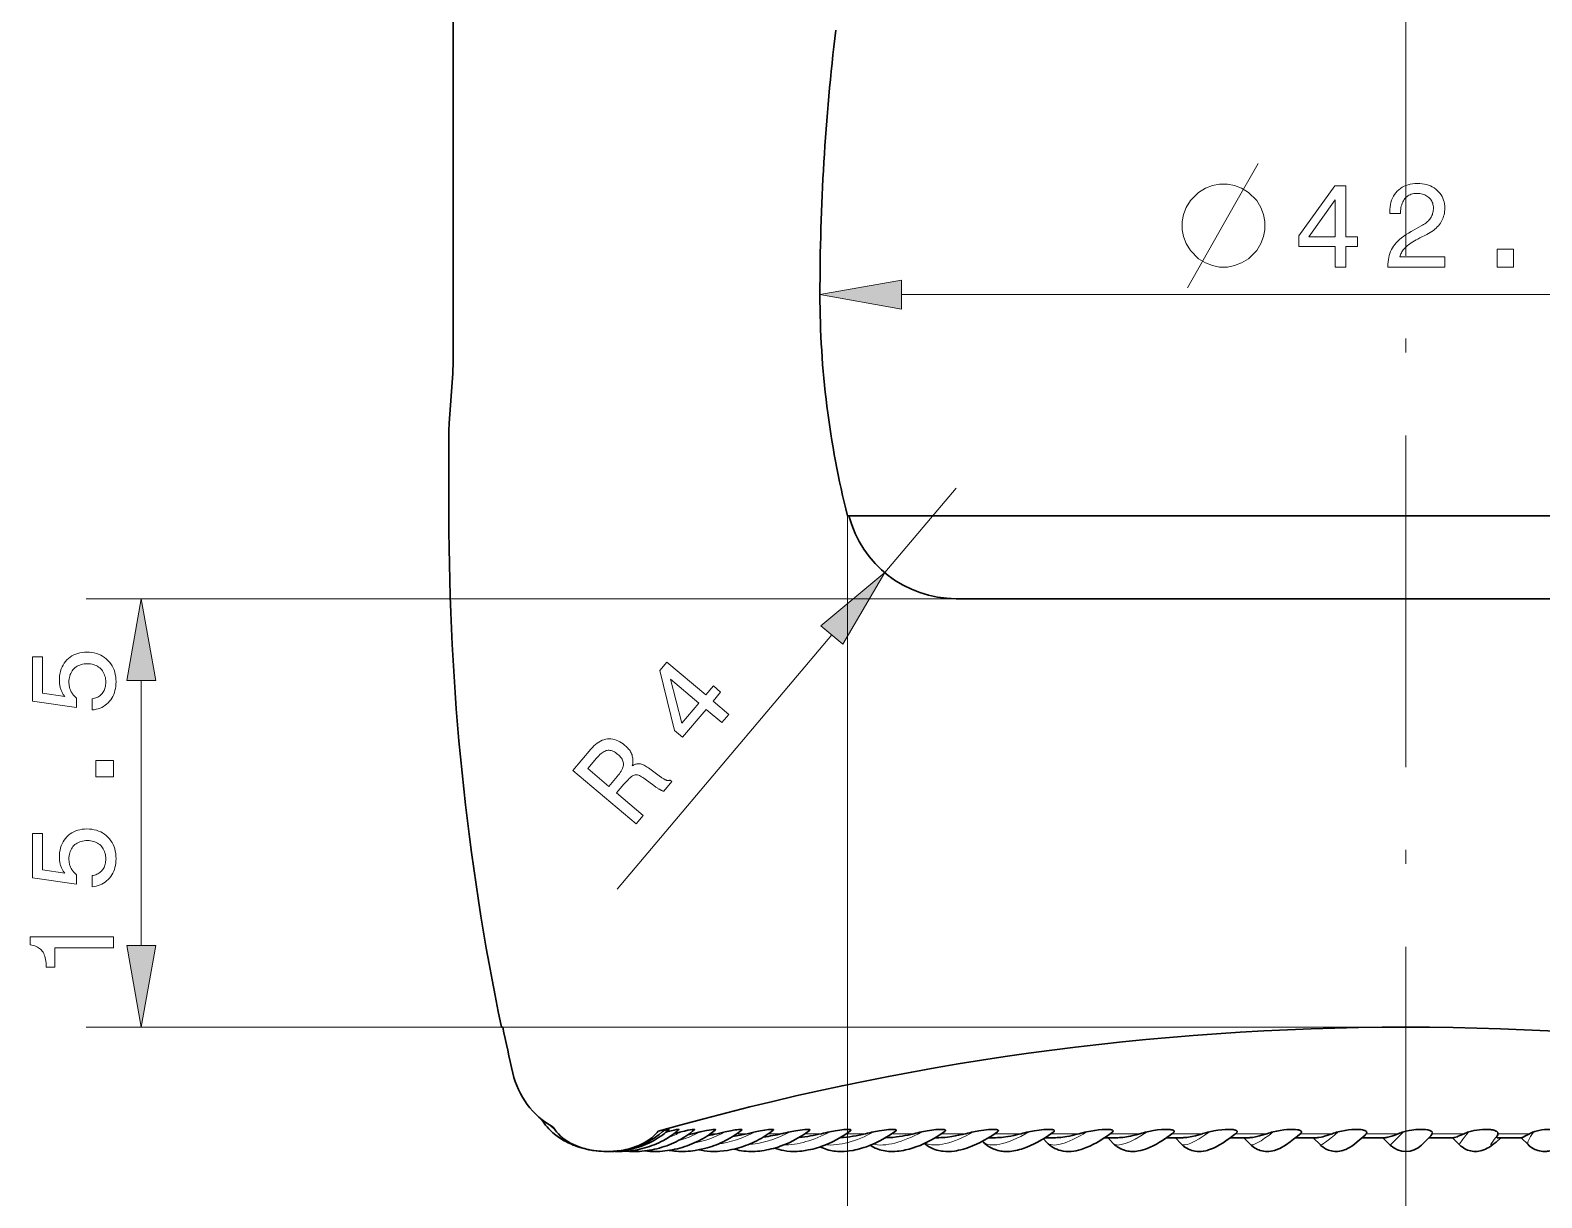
# Model space of a CAD drawing. Extents: x 0 to 297, y 0 to 538.
# Drawn here: x 113.7 to 168.4, y 118 to 160.3 of the extents above; entities that cross this region are included whole.
import ezdxf

# ---------------------------------------------------------------- set-up
doc = ezdxf.new("R2010")
doc.units = 0
doc.linetypes.add('DASHDOT', pattern=[18.5, 12, -3, 0.5, -3])

msp = doc.modelspace()

# ---------------------------------------------------------------- linework, layer by layer
at = {"color": 7, "linetype": 'DASHDOT', "lineweight": 13}
msp.add_line((163.519, 367.597), (163.519, 115.52), dxfattribs=at)
at = {"color": 7, "lineweight": 30}
for p, q in [((129.044, 148.187), (129.044, 256.387)), ((183.719, 142.687), (143.319, 142.687)), ((183.669, 142.687), (143.369, 142.687)), ((179.796, 139.687), (147.242, 139.687))]:
    msp.add_line(p, q, dxfattribs=at)
at = {"color": 7, "lineweight": 13}
for p, q in [((145.274, 150.687), (181.765, 150.687)), ((143.319, 142.687), (143.319, 102.891)), ((147.242, 139.687), (115.766, 139.687)), ((163.517, 124.187), (115.766, 124.187))]:
    msp.add_line(p, q, dxfattribs=at)
at = {"color": 7, "lineweight": 30, "ltscale": 0.045225}
msp.add_line((129.032, 147.84), (128.906, 146.035), dxfattribs=at)
at = {"color": 7, "lineweight": 30, "ltscale": 0.075}
msp.add_line((128.894, 142.687), (128.894, 145.687), dxfattribs=at)
at = {"color": 7, "lineweight": 13, "ltscale": 0.1}
msp.add_line((147.242, 143.687), (144.661, 140.632), dxfattribs=at)
at = {"color": 7, "lineweight": 13, "ltscale": 0.30114}
msp.add_line((142.754, 138.375), (134.981, 129.173), dxfattribs=at)
at = {"color": 7, "lineweight": 13, "ltscale": 0.239779}
msp.add_line((117.766, 127.142), (117.766, 136.733), dxfattribs=at)
at = {"color": 7, "lineweight": 30, "ltscale": 0.00125}
msp.add_line((130.844, 124.187), (130.794, 124.187), dxfattribs=at)
at = {"color": 7, "lineweight": 30, "ltscale": 0.002457}
msp.add_line((132.722, 120.487), (132.667, 120.569), dxfattribs=at)
at = {"color": 7, "lineweight": 30, "ltscale": 0.006233}
msp.add_line((136.708, 120.487), (136.468, 120.421), dxfattribs=at)
at = {"color": 7, "lineweight": 30, "ltscale": 0.000609245}
msp.add_line((136.756, 120.391), (136.779, 120.397), dxfattribs=at)
at = {"color": 7, "lineweight": 30, "ltscale": 0.006066}
msp.add_line((137.048, 120.34), (137.284, 120.397), dxfattribs=at)
at = {"color": 7, "lineweight": 30, "ltscale": 0.004227}
msp.add_line((137.709, 120.332), (137.545, 120.294), dxfattribs=at)
at = {"color": 7, "lineweight": 13, "ltscale": 0.002808}
msp.add_line((137.709, 120.332), (137.597, 120.332), dxfattribs=at)
at = {"color": 7, "lineweight": 30, "ltscale": 0.007162}
msp.add_line((137.709, 120.332), (137.988, 120.397), dxfattribs=at)
at = {"color": 7, "lineweight": 13, "ltscale": 0.00605}
msp.add_line((138.6, 120.332), (138.358, 120.332), dxfattribs=at)
at = {"color": 7, "lineweight": 30, "ltscale": 0.007352}
msp.add_line((138.6, 120.332), (138.887, 120.397), dxfattribs=at)
at = {"color": 7, "lineweight": 13, "ltscale": 0.009152}
msp.add_line((139.681, 120.332), (139.315, 120.332), dxfattribs=at)
at = {"color": 7, "lineweight": 30, "ltscale": 0.007489}
msp.add_line((139.681, 120.332), (139.973, 120.397), dxfattribs=at)
at = {"color": 7, "lineweight": 13, "ltscale": 0.012093}
msp.add_line((140.943, 120.332), (140.459, 120.332), dxfattribs=at)
at = {"color": 7, "lineweight": 13, "ltscale": 0.014853}
msp.add_line((142.376, 120.332), (141.782, 120.332), dxfattribs=at)
at = {"color": 7, "lineweight": 13, "ltscale": 0.017413}
msp.add_line((143.971, 120.332), (143.274, 120.332), dxfattribs=at)
at = {"color": 7, "lineweight": 13, "ltscale": 0.019757}
msp.add_line((145.714, 120.332), (144.924, 120.332), dxfattribs=at)
at = {"color": 7, "lineweight": 13, "ltscale": 0.021863}
msp.add_line((147.593, 120.332), (146.719, 120.332), dxfattribs=at)
at = {"color": 7, "lineweight": 13, "ltscale": 0.023718}
msp.add_line((149.594, 120.332), (148.645, 120.332), dxfattribs=at)
at = {"color": 7, "lineweight": 13, "ltscale": 0.025301}
msp.add_line((151.7, 120.332), (150.688, 120.332), dxfattribs=at)
at = {"color": 7, "lineweight": 13, "ltscale": 0.026824}
msp.add_line((153.896, 120.332), (152.823, 120.332), dxfattribs=at)
at = {"color": 7, "lineweight": 13, "ltscale": 0.027657}
msp.add_line((156.165, 120.332), (155.059, 120.332), dxfattribs=at)
at = {"color": 7, "lineweight": 13, "ltscale": 0.028279}
msp.add_line((158.49, 120.332), (157.359, 120.332), dxfattribs=at)
at = {"color": 7, "lineweight": 30, "ltscale": 0.000836435}
msp.add_line((159.706, 120.332), (159.682, 120.309), dxfattribs=at)
at = {"color": 7, "lineweight": 13, "ltscale": 0.028687}
msp.add_line((160.854, 120.332), (159.706, 120.332), dxfattribs=at)
at = {"color": 7, "lineweight": 13, "ltscale": 0.028876}
msp.add_line((163.238, 120.332), (162.083, 120.332), dxfattribs=at)
at = {"color": 7, "lineweight": 13, "ltscale": 0.0168}
msp.add_line((162.953, 119.922), (163.429, 120.397), dxfattribs=at)
at = {"color": 7, "lineweight": 13, "ltscale": 0.028845}
msp.add_line((165.624, 120.332), (164.47, 120.332), dxfattribs=at)
at = {"color": 7, "lineweight": 13, "ltscale": 0.028595}
msp.add_line((167.994, 120.332), (166.85, 120.332), dxfattribs=at)
at = {"color": 7, "lineweight": 30, "ltscale": 0.003209}
msp.add_line((146.622, 120.187), (146.493, 120.187), dxfattribs=at)
at = {"color": 7, "lineweight": 30, "ltscale": 0.006271}
msp.add_line((148.674, 120.187), (148.423, 120.187), dxfattribs=at)
at = {"color": 7, "lineweight": 30, "ltscale": 0.004451}
msp.add_line((150.408, 120.148), (150.528, 120.016), dxfattribs=at)
at = {"color": 7, "lineweight": 30, "ltscale": 0.009192}
msp.add_line((150.839, 120.187), (150.472, 120.187), dxfattribs=at)
at = {"color": 7, "lineweight": 30, "ltscale": 0.011963}
msp.add_line((153.101, 120.187), (152.623, 120.187), dxfattribs=at)
at = {"color": 7, "lineweight": 30, "ltscale": 0.007275}
msp.add_line((152.734, 120.193), (152.933, 119.981), dxfattribs=at)
at = {"color": 7, "lineweight": 30, "ltscale": 0.014536}
msp.add_line((155.443, 120.187), (154.861, 120.187), dxfattribs=at)
at = {"color": 7, "lineweight": 30, "ltscale": 0.008099}
msp.add_line((155.172, 120.188), (155.397, 119.955), dxfattribs=at)
at = {"color": 7, "lineweight": 30, "ltscale": 0.016884}
msp.add_line((157.845, 120.187), (157.17, 120.187), dxfattribs=at)
at = {"color": 7, "lineweight": 30, "ltscale": 0.008817}
for p, q in [((157.653, 120.187), (157.901, 119.936)), ((167.69, 120.187), (167.938, 119.936))]:
    msp.add_line(p, q, dxfattribs=at)
at = {"color": 7, "lineweight": 30, "ltscale": 0.018972}
msp.add_line((160.291, 120.187), (159.532, 120.187), dxfattribs=at)
at = {"color": 7, "lineweight": 30, "ltscale": 0.009249}
for p, q in [((160.165, 120.187), (160.426, 119.925)), ((165.203, 120.187), (165.464, 119.925))]:
    msp.add_line(p, q, dxfattribs=at)
at = {"color": 7, "lineweight": 30, "ltscale": 0.020755}
msp.add_line((162.761, 120.187), (161.931, 120.187), dxfattribs=at)
at = {"color": 7, "lineweight": 30, "ltscale": 0.009393}
msp.add_line((162.688, 120.187), (162.953, 119.922), dxfattribs=at)
at = {"color": 7, "lineweight": 30, "ltscale": 0.011809}
msp.add_line((164.085, 119.922), (164.419, 120.256), dxfattribs=at)
at = {"color": 7, "lineweight": 30, "ltscale": 0.022174}
msp.add_line((165.237, 120.187), (164.351, 120.187), dxfattribs=at)
at = {"color": 7, "lineweight": 30, "ltscale": 0.006143}
msp.add_line((166.782, 120.029), (166.969, 120.188), dxfattribs=at)
at = {"color": 7, "lineweight": 30, "ltscale": 0.022003}
msp.add_line((167.701, 120.187), (166.82, 120.187), dxfattribs=at)
at = {"color": 7, "lineweight": 13}
msp.add_lwpolyline([(155.62, 150.937), (157.32, 153.937), (158.17, 155.437)], dxfattribs=at)
for points in [[(157.07, 154.687), (156.77, 154.687), (156.52, 154.637), (156.27, 154.537), (156.02, 154.387), (155.72, 154.087), (155.57, 153.837), (155.47, 153.587), (155.42, 153.337), (155.42, 153.037), (155.47, 152.787), (155.57, 152.537), (155.72, 152.287), (156.02, 151.987), (156.27, 151.837), (156.52, 151.737), (156.77, 151.687), (157.07, 151.687), (157.32, 151.737), (157.57, 151.837), (157.82, 151.987), (158.12, 152.287), (158.27, 152.537), (158.37, 152.787), (158.42, 153.037), (158.42, 153.337), (158.37, 153.587), (158.27, 153.837), (158.12, 154.087), (157.82, 154.387), (157.57, 154.537), (157.32, 154.637)], [(160.957, 151.687), (160.957, 152.43), (159.64, 152.43), (159.64, 152.809), (160.953, 154.62), (161.345, 154.62), (161.345, 152.775), (161.773, 152.775), (161.773, 152.43), (161.345, 152.43), (161.345, 151.687)], [(162.865, 151.687), (162.865, 151.7), (162.867, 151.788), (162.873, 151.872), (162.884, 151.954), (162.898, 152.033), (162.917, 152.108), (162.939, 152.181), (162.966, 152.251), (162.997, 152.318), (163.032, 152.382), (163.072, 152.443), (163.116, 152.503), (163.168, 152.562), (163.226, 152.622), (163.29, 152.681), (163.362, 152.74), (163.44, 152.799), (163.524, 152.858), (163.615, 152.917), (163.713, 152.976), (163.818, 153.035), (164.073, 153.174), (164.118, 153.199), (164.16, 153.225), (164.2, 153.251), (164.237, 153.278), (164.272, 153.306), (164.304, 153.334), (164.334, 153.363), (164.361, 153.392), (164.386, 153.422), (164.408, 153.453), (164.428, 153.485), (164.446, 153.517), (164.462, 153.551), (164.476, 153.586), (164.487, 153.622), (164.497, 153.658), (164.504, 153.696), (164.51, 153.735), (164.513, 153.776), (164.514, 153.817), (164.512, 153.864), (164.507, 153.908), (164.499, 153.951), (164.488, 153.993), (164.473, 154.032), (164.455, 154.07), (164.434, 154.105), (164.409, 154.139), (164.381, 154.171), (164.35, 154.202), (164.317, 154.229), (164.281, 154.254), (164.242, 154.276), (164.202, 154.295), (164.159, 154.311), (164.114, 154.325), (164.067, 154.335), (164.018, 154.342), (163.967, 154.347), (163.913, 154.348), (163.86, 154.346), (163.809, 154.341), (163.76, 154.331), (163.714, 154.318), (163.67, 154.302), (163.628, 154.281), (163.588, 154.257), (163.551, 154.229), (163.516, 154.198), (163.484, 154.163), (163.454, 154.124), (163.427, 154.083), (163.404, 154.039), (163.383, 153.992), (163.366, 153.942), (163.352, 153.89), (163.341, 153.835), (163.333, 153.777), (163.328, 153.716), (163.327, 153.652), (163.327, 153.617), (162.935, 153.617), (162.935, 153.678), (162.937, 153.771), (162.945, 153.859), (162.959, 153.945), (162.978, 154.026), (163.002, 154.103), (163.032, 154.176), (163.067, 154.245), (163.107, 154.31), (163.153, 154.372), (163.205, 154.429), (163.26, 154.482), (163.32, 154.529), (163.384, 154.571), (163.451, 154.607), (163.522, 154.637), (163.597, 154.662), (163.676, 154.682), (163.759, 154.695), (163.846, 154.704), (163.936, 154.706), (164.023, 154.704), (164.106, 154.697), (164.186, 154.684), (164.263, 154.667), (164.336, 154.645), (164.406, 154.618), (164.473, 154.586), (164.536, 154.549), (164.596, 154.507), (164.652, 154.46), (164.704, 154.409), (164.75, 154.355), (164.791, 154.298), (164.827, 154.238), (164.857, 154.175), (164.881, 154.108), (164.9, 154.039), (164.914, 153.967), (164.922, 153.891), (164.925, 153.813), (164.923, 153.751), (164.918, 153.692), (164.91, 153.634), (164.899, 153.577), (164.885, 153.522), (164.867, 153.468), (164.846, 153.416), (164.822, 153.366), (164.795, 153.317), (164.765, 153.27), (164.731, 153.224), (164.694, 153.179), (164.653, 153.136), (164.609, 153.093), (164.562, 153.052), (164.512, 153.013), (164.458, 152.974), (164.4, 152.937), (164.34, 152.901), (164.276, 152.866), (164.023, 152.737), (163.952, 152.7), (163.886, 152.664), (163.825, 152.628), (163.767, 152.593), (163.713, 152.559), (163.663, 152.525), (163.618, 152.492), (163.576, 152.46), (163.538, 152.429), (163.505, 152.398), (163.475, 152.367), (163.446, 152.336), (163.42, 152.304), (163.396, 152.271), (163.375, 152.237), (163.355, 152.203), (163.337, 152.168), (163.322, 152.132), (163.308, 152.096), (163.297, 152.059), (164.925, 152.059), (164.925, 151.687)], [(160.002, 152.775), (160.957, 152.775), (160.957, 154.118)], [(166.818, 151.687), (166.818, 152.33), (167.415, 152.33), (167.415, 151.687)], [(145.274, 151.208), (142.319, 150.687), (145.274, 150.167)], [(143.152, 138.039), (144.661, 140.632), (142.356, 138.711)], [(118.287, 136.733), (117.766, 139.687), (117.245, 136.733)], [(115.984, 135.663), (115.984, 136.063), (116.03, 136.072), (116.074, 136.083), (116.115, 136.096), (116.155, 136.112), (116.193, 136.13), (116.228, 136.151), (116.262, 136.174), (116.293, 136.2), (116.323, 136.228), (116.35, 136.258), (116.375, 136.291), (116.397, 136.326), (116.417, 136.362), (116.434, 136.4), (116.449, 136.44), (116.461, 136.481), (116.47, 136.524), (116.476, 136.569), (116.48, 136.616), (116.482, 136.664), (116.48, 136.723), (116.474, 136.78), (116.465, 136.835), (116.452, 136.887), (116.436, 136.936), (116.416, 136.984), (116.392, 137.029), (116.364, 137.071), (116.333, 137.111), (116.298, 137.149), (116.26, 137.184), (116.22, 137.215), (116.178, 137.243), (116.133, 137.267), (116.086, 137.287), (116.036, 137.303), (115.985, 137.316), (115.931, 137.325), (115.874, 137.331), (115.815, 137.333), (115.756, 137.331), (115.698, 137.325), (115.643, 137.316), (115.591, 137.304), (115.541, 137.287), (115.493, 137.267), (115.448, 137.244), (115.406, 137.217), (115.366, 137.186), (115.328, 137.151), (115.294, 137.114), (115.263, 137.074), (115.236, 137.031), (115.212, 136.986), (115.193, 136.939), (115.176, 136.889), (115.164, 136.837), (115.154, 136.782), (115.149, 136.724), (115.147, 136.664), (115.148, 136.63), (115.15, 136.596), (115.153, 136.562), (115.158, 136.529), (115.165, 136.497), (115.172, 136.465), (115.181, 136.434), (115.192, 136.404), (115.204, 136.374), (115.217, 136.345), (115.231, 136.316), (115.247, 136.289), (115.265, 136.262), (115.283, 136.235), (115.303, 136.21), (115.325, 136.185), (115.347, 136.161), (115.371, 136.137), (115.397, 136.115), (115.423, 136.093), (115.423, 135.749), (113.834, 135.985), (113.834, 137.588), (114.188, 137.588), (114.188, 136.274), (114.995, 136.154), (114.977, 136.176), (114.959, 136.199), (114.943, 136.222), (114.927, 136.246), (114.912, 136.271), (114.898, 136.297), (114.885, 136.324), (114.873, 136.351), (114.861, 136.379), (114.851, 136.408), (114.842, 136.438), (114.833, 136.468), (114.826, 136.498), (114.819, 136.53), (114.814, 136.561), (114.809, 136.593), (114.806, 136.626), (114.803, 136.659), (114.802, 136.693), (114.801, 136.728), (114.804, 136.818), (114.812, 136.905), (114.826, 136.988), (114.845, 137.068), (114.87, 137.144), (114.9, 137.217), (114.936, 137.286), (114.977, 137.351), (115.023, 137.413), (115.076, 137.471), (115.132, 137.524), (115.192, 137.572), (115.255, 137.614), (115.322, 137.651), (115.392, 137.682), (115.466, 137.707), (115.543, 137.727), (115.623, 137.741), (115.707, 137.749), (115.794, 137.752), (115.887, 137.749), (115.976, 137.74), (116.062, 137.725), (116.144, 137.704), (116.222, 137.678), (116.297, 137.645), (116.368, 137.606), (116.435, 137.561), (116.499, 137.511), (116.56, 137.454), (116.615, 137.392), (116.665, 137.327), (116.709, 137.259), (116.747, 137.186), (116.779, 137.11), (116.806, 137.031), (116.826, 136.948), (116.841, 136.861), (116.85, 136.771), (116.853, 136.677), (116.85, 136.594), (116.843, 136.513), (116.831, 136.436), (116.814, 136.361), (116.793, 136.289), (116.767, 136.22), (116.735, 136.154), (116.7, 136.091), (116.659, 136.031), (116.613, 135.974), (116.564, 135.921), (116.512, 135.872), (116.456, 135.829), (116.398, 135.79), (116.336, 135.756), (116.272, 135.728), (116.205, 135.704), (116.134, 135.685), (116.061, 135.672)], [(138.767, 135.205), (138.2, 135.684), (137.35, 134.677), (137.06, 134.922), (136.524, 137.094), (136.777, 137.394), (138.187, 136.203), (138.463, 136.53), (138.727, 136.307), (138.451, 135.98), (139.018, 135.501)], [(137.32, 135.178), (137.936, 135.907), (136.91, 136.774)], [(135.67, 131.539), (133.382, 133.472), (134.028, 134.237), (134.085, 134.302), (134.144, 134.361), (134.202, 134.413), (134.262, 134.46), (134.321, 134.5), (134.382, 134.535), (134.443, 134.563), (134.505, 134.585), (134.567, 134.602), (134.63, 134.612), (134.693, 134.616), (134.757, 134.614), (134.82, 134.606), (134.884, 134.592), (134.947, 134.572), (135.011, 134.545), (135.074, 134.513), (135.138, 134.474), (135.202, 134.43), (135.265, 134.379), (135.302, 134.347), (135.336, 134.314), (135.367, 134.281), (135.396, 134.247), (135.423, 134.213), (135.447, 134.178), (135.469, 134.143), (135.488, 134.107), (135.505, 134.07), (135.52, 134.033), (135.531, 133.995), (135.541, 133.957), (135.548, 133.919), (135.553, 133.88), (135.555, 133.841), (135.554, 133.801), (135.551, 133.761), (135.546, 133.72), (135.538, 133.679), (135.528, 133.638), (135.557, 133.656), (135.585, 133.671), (135.614, 133.684), (135.642, 133.695), (135.669, 133.704), (135.697, 133.71), (135.724, 133.714), (135.751, 133.717), (135.777, 133.717), (135.804, 133.714), (135.831, 133.71), (135.86, 133.702), (135.891, 133.691), (135.923, 133.677), (135.958, 133.661), (135.995, 133.641), (136.033, 133.618), (136.073, 133.593), (136.115, 133.564), (136.159, 133.533), (136.552, 133.242), (136.577, 133.224), (136.601, 133.208), (136.624, 133.192), (136.645, 133.178), (136.666, 133.166), (136.686, 133.154), (136.705, 133.145), (136.722, 133.136), (136.739, 133.129), (136.755, 133.123), (136.77, 133.119), (136.785, 133.115), (136.799, 133.113), (136.814, 133.111), (136.829, 133.111), (136.843, 133.111), (136.858, 133.112), (136.872, 133.115), (136.886, 133.118), (136.9, 133.122), (136.963, 133.069), (136.67, 132.723), (136.659, 132.725), (136.647, 132.728), (136.634, 132.732), (136.621, 132.736), (136.607, 132.741), (136.592, 132.747), (136.577, 132.754), (136.561, 132.762), (136.545, 132.77), (136.528, 132.78), (136.51, 132.79), (136.491, 132.801), (136.472, 132.813), (136.451, 132.826), (136.43, 132.84), (136.408, 132.855), (136.384, 132.871), (136.36, 132.889), (136.335, 132.907), (136.309, 132.926), (135.999, 133.16), (135.953, 133.193), (135.909, 133.223), (135.867, 133.248), (135.827, 133.269), (135.79, 133.287), (135.754, 133.3), (135.72, 133.31), (135.688, 133.315), (135.658, 133.317), (135.63, 133.315), (135.602, 133.307), (135.571, 133.294), (135.538, 133.275), (135.501, 133.25), (135.462, 133.219), (135.421, 133.182), (135.377, 133.139), (135.33, 133.091), (135.28, 133.036), (135.228, 132.975), (134.963, 132.661), (135.929, 131.845)], [(134.236, 133.915), (133.921, 133.542), (134.682, 132.898), (134.98, 133.251), (135.023, 133.304), (135.062, 133.355), (135.096, 133.404), (135.126, 133.452), (135.151, 133.498), (135.172, 133.542), (135.188, 133.584), (135.199, 133.625), (135.206, 133.664), (135.209, 133.701), (135.207, 133.737), (135.201, 133.773), (135.191, 133.809), (135.176, 133.845), (135.158, 133.88), (135.135, 133.916), (135.109, 133.951), (135.078, 133.986), (135.043, 134.021), (135.004, 134.056), (134.963, 134.088), (134.924, 134.117), (134.884, 134.141), (134.846, 134.161), (134.807, 134.177), (134.77, 134.189), (134.733, 134.197), (134.696, 134.201), (134.66, 134.201), (134.625, 134.197), (134.589, 134.189), (134.553, 134.176), (134.516, 134.159), (134.478, 134.137), (134.439, 134.111), (134.4, 134.081), (134.36, 134.046), (134.32, 134.007), (134.278, 133.963)], [(116.766, 133.236), (116.123, 133.236), (116.123, 133.833), (116.766, 133.833)], [(115.984, 129.267), (115.984, 129.667), (116.03, 129.676), (116.074, 129.686), (116.115, 129.7), (116.155, 129.716), (116.193, 129.734), (116.228, 129.755), (116.262, 129.778), (116.293, 129.803), (116.323, 129.832), (116.35, 129.862), (116.375, 129.895), (116.397, 129.929), (116.417, 129.966), (116.434, 130.003), (116.449, 130.043), (116.461, 130.085), (116.47, 130.128), (116.476, 130.173), (116.48, 130.22), (116.482, 130.268), (116.48, 130.327), (116.474, 130.384), (116.465, 130.438), (116.452, 130.49), (116.436, 130.54), (116.416, 130.587), (116.392, 130.632), (116.364, 130.675), (116.333, 130.715), (116.298, 130.753), (116.26, 130.788), (116.22, 130.819), (116.178, 130.846), (116.133, 130.87), (116.086, 130.89), (116.036, 130.907), (115.985, 130.92), (115.931, 130.929), (115.874, 130.934), (115.815, 130.936), (115.756, 130.934), (115.698, 130.929), (115.643, 130.92), (115.591, 130.907), (115.541, 130.891), (115.493, 130.871), (115.448, 130.847), (115.406, 130.82), (115.366, 130.789), (115.328, 130.755), (115.294, 130.717), (115.263, 130.677), (115.236, 130.635), (115.212, 130.59), (115.193, 130.543), (115.176, 130.493), (115.164, 130.44), (115.154, 130.385), (115.149, 130.328), (115.147, 130.268), (115.148, 130.233), (115.15, 130.199), (115.153, 130.166), (115.158, 130.133), (115.165, 130.101), (115.172, 130.069), (115.181, 130.038), (115.192, 130.008), (115.204, 129.978), (115.217, 129.949), (115.231, 129.92), (115.247, 129.892), (115.265, 129.865), (115.283, 129.839), (115.303, 129.813), (115.325, 129.789), (115.347, 129.764), (115.371, 129.741), (115.397, 129.719), (115.423, 129.697), (115.423, 129.353), (113.834, 129.589), (113.834, 131.191), (114.188, 131.191), (114.188, 129.878), (114.995, 129.758), (114.977, 129.78), (114.959, 129.802), (114.943, 129.826), (114.927, 129.85), (114.912, 129.875), (114.898, 129.901), (114.885, 129.927), (114.873, 129.955), (114.861, 129.983), (114.851, 130.012), (114.842, 130.041), (114.833, 130.072), (114.826, 130.102), (114.819, 130.133), (114.814, 130.165), (114.809, 130.197), (114.806, 130.23), (114.803, 130.263), (114.802, 130.297), (114.801, 130.331), (114.804, 130.422), (114.812, 130.509), (114.826, 130.592), (114.845, 130.672), (114.87, 130.748), (114.9, 130.82), (114.936, 130.889), (114.977, 130.955), (115.023, 131.016), (115.076, 131.074), (115.132, 131.128), (115.192, 131.176), (115.255, 131.218), (115.322, 131.255), (115.392, 131.285), (115.466, 131.311), (115.543, 131.33), (115.623, 131.345), (115.707, 131.353), (115.794, 131.356), (115.887, 131.353), (115.976, 131.344), (116.062, 131.329), (116.144, 131.308), (116.222, 131.281), (116.297, 131.248), (116.368, 131.21), (116.435, 131.165), (116.499, 131.114), (116.56, 131.058), (116.615, 130.996), (116.665, 130.931), (116.709, 130.862), (116.747, 130.79), (116.779, 130.714), (116.806, 130.635), (116.826, 130.552), (116.841, 130.465), (116.85, 130.375), (116.853, 130.281), (116.85, 130.197), (116.843, 130.117), (116.831, 130.039), (116.814, 129.965), (116.793, 129.893), (116.767, 129.824), (116.735, 129.758), (116.7, 129.695), (116.659, 129.635), (116.613, 129.578), (116.564, 129.524), (116.512, 129.476), (116.456, 129.432), (116.398, 129.394), (116.336, 129.36), (116.272, 129.332), (116.205, 129.308), (116.134, 129.289), (116.061, 129.275)], [(116.766, 127.061), (114.633, 127.061), (114.633, 126.361), (114.327, 126.361), (114.325, 126.437), (114.319, 126.508), (114.312, 126.575), (114.301, 126.638), (114.288, 126.698), (114.273, 126.753), (114.255, 126.804), (114.234, 126.852), (114.211, 126.895), (114.185, 126.935), (114.156, 126.971), (114.124, 127.004), (114.088, 127.034), (114.05, 127.061), (114.007, 127.085), (113.962, 127.106), (113.913, 127.124), (113.861, 127.139), (113.806, 127.151), (113.747, 127.16), (113.747, 127.454), (116.766, 127.454)], [(117.245, 127.142), (117.766, 124.187), (118.287, 127.142)]]:
    msp.add_lwpolyline(points, close=True, dxfattribs=at)
at = {"color": 7, "lineweight": 30}
for points in [[(132.237, 120.861), (132.288, 120.782), (132.34, 120.709), (132.39, 120.644), (132.446, 120.579), (132.513, 120.506), (132.582, 120.437), (132.659, 120.367), (132.768, 120.277), (132.86, 120.21), (132.951, 120.149), (133.046, 120.091), (133.13, 120.044), (133.215, 120.001), (133.302, 119.96), (133.392, 119.922), (133.444, 119.901)], [(132.722, 120.487), (132.753, 120.445), (132.785, 120.403), (132.82, 120.361), (132.857, 120.321), (132.934, 120.245), (133.017, 120.174), (133.104, 120.109), (133.195, 120.049), (133.294, 119.991), (133.397, 119.939)], [(136.468, 120.421), (136.434, 120.38), (136.398, 120.339), (136.36, 120.299), (136.32, 120.26), (136.237, 120.187), (136.149, 120.12), (136.058, 120.058), (135.962, 120.001), (135.865, 119.951), (135.765, 119.905), (135.663, 119.864), (135.559, 119.828), (135.489, 119.806), (135.419, 119.787), (135.276, 119.753), (135.129, 119.727), (134.982, 119.707), (134.833, 119.694), (134.684, 119.688), (134.535, 119.689), (134.388, 119.695), (134.241, 119.709), (134.096, 119.729), (133.951, 119.756), (133.879, 119.772), (133.807, 119.79), (133.737, 119.81), (133.668, 119.832), (133.576, 119.864), (133.485, 119.9), (133.397, 119.939)], [(136.708, 120.487), (136.66, 120.44), (136.611, 120.394), (136.508, 120.307), (136.417, 120.237), (136.319, 120.169), (136.217, 120.106), (136.141, 120.062), (136.062, 120.021), (135.983, 119.982), (135.901, 119.945), (135.816, 119.91), (135.728, 119.877), (135.64, 119.847), (135.551, 119.819), (135.468, 119.796), (135.385, 119.775), (135.301, 119.757), (135.217, 119.74), (135.128, 119.726), (135.038, 119.713), (134.949, 119.703), (134.859, 119.696), (134.768, 119.691), (134.678, 119.688), (134.587, 119.688), (134.497, 119.69), (134.407, 119.694), (134.317, 119.701), (134.227, 119.71), (134.137, 119.722), (134.048, 119.736), (133.96, 119.752), (133.872, 119.771), (133.784, 119.792), (133.688, 119.819), (133.565, 119.858), (133.444, 119.901)], [(136.86, 120.486), (136.805, 120.434), (136.748, 120.385), (136.69, 120.337), (136.63, 120.29), (136.557, 120.238), (136.483, 120.188), (136.408, 120.14), (136.33, 120.095), (136.248, 120.05), (136.13, 119.992), (136.009, 119.939), (135.923, 119.904), (135.838, 119.873), (135.752, 119.845), (135.665, 119.819), (135.578, 119.795), (135.49, 119.773), (135.401, 119.754), (135.311, 119.737), (135.221, 119.723), (135.131, 119.711), (135.04, 119.702), (134.949, 119.695), (134.858, 119.69), (134.767, 119.688), (134.676, 119.688)], [(137.218, 120.482), (137.157, 120.428), (137.094, 120.376), (137.029, 120.325), (136.963, 120.277), (136.841, 120.195), (136.72, 120.122), (136.657, 120.087), (136.575, 120.044), (136.494, 120.004), (136.411, 119.967), (136.327, 119.932), (136.242, 119.899), (136.156, 119.869), (136.069, 119.841), (135.982, 119.815), (135.893, 119.791), (135.804, 119.77), (135.714, 119.751), (135.624, 119.735), (135.534, 119.721), (135.443, 119.709), (135.352, 119.7), (135.261, 119.694), (135.169, 119.689), (135.078, 119.688), (134.987, 119.688), (134.896, 119.691)], [(137.779, 120.477), (137.713, 120.422), (137.645, 120.368), (137.576, 120.316), (137.504, 120.266), (137.429, 120.216), (137.352, 120.168), (137.273, 120.123), (137.193, 120.08), (137.112, 120.038), (137.029, 119.999), (136.945, 119.963), (136.86, 119.928), (136.775, 119.896), (136.688, 119.865), (136.601, 119.838), (136.512, 119.812), (136.423, 119.789), (136.334, 119.768), (136.244, 119.749), (136.154, 119.733), (136.063, 119.719), (135.972, 119.708), (135.881, 119.699), (135.79, 119.693), (135.699, 119.689), (135.608, 119.687), (135.517, 119.689), (135.426, 119.692), (135.336, 119.699)], [(135.992, 119.71), (136.081, 119.701), (136.171, 119.693), (136.261, 119.689), (136.351, 119.688), (136.441, 119.688), (136.532, 119.692), (136.622, 119.698), (136.713, 119.707), (136.803, 119.718), (136.893, 119.731), (136.984, 119.747), (137.073, 119.766), (137.163, 119.787), (137.251, 119.81), (137.34, 119.835), (137.427, 119.863), (137.514, 119.892), (137.6, 119.924), (137.686, 119.959), (137.77, 119.995), (137.853, 120.034), (137.935, 120.074), (138.016, 120.117), (138.095, 120.162), (138.174, 120.209), (138.25, 120.258), (138.325, 120.308), (138.398, 120.36), (138.469, 120.415), (138.538, 120.471)], [(136.86, 120.486), (136.861, 120.486), (136.861, 120.487), (136.861, 120.487), (136.86, 120.487), (136.859, 120.487), (136.855, 120.487), (136.84, 120.485), (136.8, 120.477), (136.665, 120.445)], [(137.218, 120.482), (137.219, 120.484), (137.22, 120.485), (137.22, 120.485), (137.219, 120.486), (137.219, 120.486), (137.217, 120.487), (137.213, 120.487), (137.19, 120.486), (137.132, 120.477), (137.049, 120.46), (136.938, 120.435), (136.779, 120.397)], [(136.862, 119.726), (136.911, 119.718), (137.054, 119.701), (137.127, 119.694), (137.202, 119.69), (137.286, 119.688), (137.373, 119.688), (137.459, 119.69), (137.547, 119.695), (137.633, 119.703), (137.72, 119.713), (137.807, 119.725), (137.967, 119.754), (138.039, 119.769), (138.137, 119.793), (138.237, 119.82), (138.322, 119.845), (138.407, 119.873), (138.49, 119.903), (138.574, 119.934), (138.656, 119.968), (138.737, 120.004), (138.818, 120.041), (138.897, 120.081), (138.979, 120.124), (139.059, 120.169), (139.138, 120.216), (139.215, 120.265), (139.286, 120.312), (139.356, 120.361), (139.424, 120.411), (139.49, 120.463)], [(137.779, 120.477), (137.782, 120.48), (137.782, 120.482), (137.782, 120.484), (137.781, 120.485), (137.778, 120.486), (137.773, 120.487), (137.759, 120.487), (137.733, 120.486), (137.7, 120.482), (137.629, 120.47), (137.537, 120.453), (137.421, 120.428), (137.284, 120.397)], [(137.938, 119.748), (138.022, 119.73), (138.126, 119.713), (138.239, 119.699), (138.355, 119.691), (138.443, 119.688), (138.528, 119.688), (138.613, 119.69), (138.701, 119.695), (138.84, 119.709), (138.978, 119.728), (139.125, 119.756), (139.211, 119.775), (139.295, 119.796), (139.38, 119.82), (139.463, 119.845), (139.547, 119.873), (139.63, 119.902), (139.712, 119.934), (139.794, 119.967), (139.874, 120.003), (139.954, 120.04), (140.034, 120.079), (140.112, 120.12), (140.189, 120.163), (140.265, 120.207), (140.34, 120.253), (140.414, 120.301), (140.487, 120.351), (140.558, 120.402), (140.627, 120.455)], [(138.538, 120.471), (138.543, 120.476), (138.544, 120.478), (138.544, 120.481), (138.542, 120.483), (138.533, 120.486), (138.523, 120.487), (138.496, 120.487), (138.448, 120.483), (138.386, 120.475), (138.307, 120.462), (138.214, 120.445), (137.988, 120.397)], [(139.49, 120.463), (139.498, 120.472), (139.499, 120.475), (139.499, 120.478), (139.497, 120.48), (139.492, 120.483), (139.484, 120.485), (139.461, 120.487), (139.423, 120.487), (139.375, 120.483), (139.316, 120.476), (139.247, 120.466), (139.084, 120.437), (138.887, 120.397)], [(139.214, 119.776), (139.276, 119.758), (139.339, 119.743), (139.402, 119.729), (139.481, 119.715), (139.562, 119.704), (139.646, 119.696), (139.73, 119.69), (139.813, 119.688), (139.895, 119.688), (139.978, 119.691), (140.062, 119.696), (140.141, 119.704), (140.221, 119.714), (140.307, 119.727), (140.393, 119.742), (140.475, 119.759), (140.558, 119.779), (140.64, 119.8), (140.722, 119.824), (140.803, 119.849), (140.884, 119.877), (141.045, 119.937), (141.204, 120.006), (141.36, 120.081), (141.512, 120.164), (141.662, 120.253), (141.803, 120.346), (141.941, 120.445)], [(140.627, 120.455), (140.635, 120.462), (140.639, 120.468), (140.64, 120.473), (140.638, 120.476), (140.633, 120.48), (140.618, 120.484), (140.593, 120.487), (140.559, 120.487), (140.511, 120.485), (140.455, 120.48), (140.321, 120.462), (140.161, 120.434), (139.973, 120.397)], [(140.68, 119.811), (140.765, 119.781), (140.845, 119.757), (140.924, 119.737), (141.016, 119.718), (141.124, 119.702), (141.254, 119.691), (141.329, 119.688), (141.412, 119.688), (141.493, 119.69), (141.575, 119.695), (141.662, 119.704), (141.785, 119.72), (141.905, 119.742), (141.981, 119.758), (142.062, 119.777), (142.142, 119.799), (142.223, 119.823), (142.303, 119.848), (142.462, 119.905), (142.619, 119.97), (142.774, 120.042), (142.927, 120.121), (143.077, 120.206), (143.219, 120.295), (143.354, 120.387), (143.421, 120.435)], [(141.941, 120.445), (141.953, 120.457), (141.956, 120.462), (141.957, 120.466), (141.956, 120.469), (141.955, 120.473), (141.949, 120.477), (141.94, 120.481), (141.928, 120.484), (141.901, 120.487), (141.866, 120.488), (141.821, 120.486), (141.77, 120.482), (141.693, 120.474), (141.607, 120.463), (141.436, 120.435), (141.238, 120.397)], [(142.325, 119.856), (142.381, 119.829), (142.442, 119.803), (142.503, 119.78), (142.565, 119.76), (142.639, 119.74), (142.7, 119.726), (142.758, 119.715), (142.817, 119.705), (142.876, 119.698), (142.957, 119.691), (143.038, 119.688), (143.117, 119.688), (143.197, 119.69), (143.317, 119.7), (143.379, 119.707), (143.521, 119.729), (143.592, 119.743), (143.669, 119.761), (143.747, 119.781), (143.825, 119.802), (143.902, 119.826), (144.003, 119.861), (144.109, 119.9), (144.208, 119.94), (144.36, 120.009), (144.51, 120.084), (144.658, 120.165), (144.803, 120.252), (144.931, 120.336), (145.055, 120.424)], [(143.421, 120.435), (143.437, 120.45), (143.44, 120.456), (143.441, 120.461), (143.44, 120.466), (143.436, 120.471), (143.43, 120.475), (143.421, 120.479), (143.395, 120.484), (143.357, 120.487), (143.312, 120.487), (143.25, 120.485), (143.183, 120.479), (143.04, 120.462), (142.874, 120.435), (142.673, 120.397)], [(144.136, 119.911), (144.206, 119.868), (144.26, 119.839), (144.315, 119.813), (144.369, 119.79), (144.424, 119.77), (144.48, 119.752), (144.539, 119.736), (144.607, 119.72), (144.674, 119.708), (144.742, 119.699), (144.805, 119.693), (144.869, 119.689), (144.95, 119.688), (145.029, 119.689), (145.108, 119.694), (145.185, 119.702), (145.262, 119.713), (145.338, 119.726), (145.416, 119.742), (145.553, 119.775), (145.691, 119.816), (145.791, 119.851), (145.943, 119.909), (146.091, 119.974), (146.238, 120.046), (146.384, 120.124), (146.528, 120.208), (146.659, 120.292), (146.776, 120.371), (146.833, 120.412)], [(145.055, 120.424), (145.073, 120.439), (145.08, 120.45), (145.08, 120.46), (145.076, 120.465), (145.07, 120.47), (145.054, 120.477), (145.033, 120.482), (145.007, 120.485), (144.97, 120.487), (144.929, 120.487), (144.868, 120.485), (144.8, 120.48), (144.724, 120.472), (144.644, 120.462), (144.466, 120.435), (144.267, 120.397)], [(145.714, 120.332), (145.506, 120.284), (145.396, 120.262), (145.288, 120.242), (145.191, 120.227), (145.094, 120.214), (144.96, 120.199), (144.828, 120.19), (144.698, 120.187)], [(146.833, 120.412), (146.853, 120.429), (146.862, 120.444), (146.861, 120.455), (146.857, 120.462), (146.85, 120.467), (146.837, 120.473), (146.82, 120.478), (146.801, 120.482), (146.757, 120.486), (146.707, 120.488), (146.65, 120.486), (146.585, 120.483), (146.515, 120.477), (146.362, 120.459), (146.193, 120.432), (146.007, 120.397)], [(146.1, 119.978), (146.148, 119.939), (146.196, 119.904), (146.251, 119.869), (146.295, 119.843), (146.341, 119.82), (146.414, 119.786), (146.477, 119.762), (146.543, 119.741), (146.606, 119.725), (146.663, 119.713), (146.722, 119.703), (146.783, 119.696), (146.87, 119.689), (146.941, 119.687), (147.007, 119.689), (147.077, 119.693), (147.186, 119.704), (147.262, 119.716), (147.335, 119.73), (147.412, 119.747), (147.518, 119.775), (147.596, 119.799), (147.694, 119.832), (147.838, 119.887), (147.979, 119.949), (148.12, 120.017), (148.259, 120.092), (148.398, 120.172), (148.537, 120.259), (148.66, 120.342), (148.74, 120.399)], [(147.593, 120.332), (147.465, 120.301), (147.337, 120.272), (147.215, 120.248), (147.094, 120.228), (146.933, 120.206), (146.852, 120.198), (146.772, 120.192), (146.696, 120.189), (146.622, 120.187)], [(148.74, 120.399), (148.754, 120.41), (148.764, 120.42), (148.771, 120.429), (148.774, 120.437), (148.774, 120.444), (148.772, 120.45), (148.764, 120.46), (148.751, 120.468), (148.733, 120.474), (148.713, 120.479), (148.687, 120.483), (148.658, 120.485), (148.609, 120.487), (148.554, 120.487), (148.491, 120.485), (148.423, 120.48), (148.339, 120.472), (148.25, 120.461), (148.073, 120.434), (147.88, 120.397)], [(148.199, 120.061), (148.236, 120.021), (148.274, 119.982), (148.311, 119.95), (148.374, 119.9), (148.441, 119.856), (148.514, 119.815), (148.589, 119.78), (148.622, 119.766), (148.69, 119.743), (148.759, 119.724), (148.81, 119.712), (148.861, 119.703), (148.912, 119.696), (148.963, 119.691), (149.022, 119.688), (149.081, 119.688), (149.139, 119.689), (149.197, 119.693), (149.266, 119.7), (149.333, 119.71), (149.399, 119.722), (149.464, 119.736), (149.544, 119.756), (149.611, 119.776), (149.677, 119.797), (149.81, 119.846), (149.941, 119.901), (150.073, 119.962), (150.188, 120.022), (150.334, 120.104), (150.464, 120.183), (150.593, 120.267), (150.762, 120.385)], [(149.594, 120.332), (149.464, 120.299), (149.336, 120.27), (149.226, 120.247), (149.117, 120.228), (148.965, 120.206), (148.888, 120.198), (148.813, 120.192), (148.743, 120.189), (148.674, 120.187)], [(150.762, 120.385), (150.777, 120.396), (150.788, 120.407), (150.798, 120.422), (150.801, 120.434), (150.799, 120.444), (150.795, 120.45), (150.789, 120.456), (150.773, 120.465), (150.753, 120.472), (150.73, 120.477), (150.7, 120.482), (150.667, 120.485), (150.616, 120.487), (150.56, 120.487), (150.49, 120.485), (150.416, 120.48), (150.333, 120.472), (150.245, 120.462), (150.066, 120.434), (149.873, 120.397)], [(150.528, 120.016), (150.578, 119.964), (150.632, 119.916), (150.691, 119.872), (150.753, 119.833), (150.821, 119.796), (150.888, 119.766), (150.963, 119.739), (151.039, 119.718), (151.117, 119.702), (151.21, 119.691), (151.261, 119.688), (151.311, 119.688), (151.411, 119.692), (151.504, 119.702), (151.587, 119.717), (151.669, 119.735), (151.77, 119.763), (151.832, 119.783), (151.957, 119.83), (152.081, 119.883), (152.217, 119.949), (152.323, 120.006), (152.446, 120.076), (152.568, 120.152), (152.69, 120.233), (152.817, 120.321), (152.883, 120.369)], [(151.7, 120.332), (151.57, 120.298), (151.443, 120.267), (151.345, 120.246), (151.25, 120.228), (151.108, 120.206), (151.036, 120.198), (150.966, 120.192), (150.902, 120.189), (150.839, 120.187)], [(152.883, 120.369), (152.906, 120.388), (152.92, 120.406), (152.927, 120.422), (152.925, 120.436), (152.917, 120.447), (152.906, 120.455), (152.886, 120.465), (152.862, 120.472), (152.836, 120.477), (152.801, 120.482), (152.764, 120.485), (152.71, 120.487), (152.651, 120.487), (152.53, 120.482), (152.401, 120.47), (152.264, 120.451), (152.12, 120.427), (151.969, 120.397)], [(152.933, 119.981), (152.98, 119.934), (153.031, 119.89), (153.078, 119.856), (153.143, 119.815), (153.204, 119.783), (153.267, 119.755), (153.335, 119.732), (153.403, 119.713), (153.458, 119.702), (153.512, 119.694), (153.553, 119.691), (153.639, 119.687), (153.722, 119.691), (153.781, 119.697), (153.84, 119.706), (153.925, 119.723), (154.011, 119.746), (154.094, 119.773), (154.154, 119.795), (154.268, 119.843), (154.378, 119.896), (154.49, 119.955), (154.601, 120.02), (154.714, 120.089), (154.867, 120.191), (154.999, 120.285), (155.088, 120.352)], [(153.896, 120.332), (153.765, 120.296), (153.638, 120.263), (153.556, 120.244), (153.475, 120.228), (153.345, 120.206), (153.278, 120.198), (153.214, 120.192), (153.157, 120.189), (153.101, 120.187)], [(155.088, 120.352), (155.111, 120.371), (155.127, 120.39), (155.136, 120.408), (155.136, 120.423), (155.13, 120.435), (155.123, 120.443), (155.114, 120.45), (155.1, 120.457), (155.067, 120.468), (155.029, 120.476), (154.988, 120.482), (154.944, 120.485), (154.887, 120.487), (154.827, 120.487), (154.754, 120.485), (154.679, 120.48), (154.536, 120.465), (154.385, 120.443), (154.224, 120.412), (154.153, 120.397)], [(155.397, 119.955), (155.442, 119.911), (155.49, 119.871), (155.541, 119.834), (155.595, 119.802), (155.652, 119.772), (155.71, 119.747), (155.772, 119.726), (155.835, 119.71), (155.891, 119.699), (155.969, 119.69), (156.042, 119.687), (156.113, 119.69), (156.189, 119.699), (156.275, 119.715), (156.329, 119.729), (156.381, 119.744), (156.48, 119.779), (156.556, 119.812), (156.657, 119.861), (156.774, 119.925), (156.906, 120.006), (157.006, 120.072), (157.16, 120.18), (157.317, 120.299), (157.359, 120.332)], [(156.165, 120.332), (156.03, 120.292), (155.901, 120.257), (155.777, 120.228), (155.659, 120.206), (155.598, 120.198), (155.54, 120.192), (155.49, 120.189), (155.443, 120.187)], [(157.359, 120.332), (157.388, 120.357), (157.399, 120.37), (157.41, 120.39), (157.413, 120.399), (157.413, 120.408), (157.412, 120.416), (157.409, 120.424), (157.401, 120.433), (157.391, 120.441), (157.379, 120.449), (157.366, 120.455), (157.339, 120.464), (157.309, 120.472), (157.265, 120.479), (157.219, 120.483), (157.159, 120.487), (157.098, 120.487), (156.985, 120.484), (156.864, 120.474), (156.717, 120.456), (156.565, 120.431), (156.408, 120.397)], [(158.49, 120.332), (158.312, 120.275), (158.227, 120.251), (158.127, 120.226), (158.033, 120.206), (157.978, 120.197), (157.926, 120.191), (157.885, 120.188), (157.845, 120.187)], [(159.706, 120.332), (159.721, 120.348), (159.732, 120.365), (159.738, 120.377), (159.74, 120.389), (159.738, 120.406), (159.73, 120.422), (159.715, 120.435), (159.699, 120.445), (159.68, 120.453), (159.66, 120.46), (159.628, 120.468), (159.594, 120.475), (159.524, 120.483), (159.45, 120.487), (159.393, 120.488), (159.335, 120.486), (159.217, 120.48), (159.097, 120.467), (158.973, 120.45), (158.846, 120.426), (158.718, 120.397)], [(160.854, 120.332), (160.725, 120.286), (160.664, 120.266), (160.576, 120.239), (160.51, 120.22), (160.448, 120.206), (160.365, 120.192), (160.327, 120.189), (160.291, 120.187)], [(162.083, 120.332), (162.091, 120.345), (162.097, 120.36), (162.1, 120.374), (162.1, 120.385), (162.098, 120.394), (162.094, 120.403), (162.088, 120.412), (162.072, 120.426), (162.057, 120.436), (162.04, 120.445), (162.022, 120.452), (161.985, 120.463), (161.946, 120.471), (161.905, 120.477), (161.856, 120.482), (161.807, 120.486), (161.742, 120.487), (161.677, 120.487), (161.561, 120.481), (161.442, 120.47), (161.317, 120.452), (161.191, 120.428), (161.064, 120.397)], [(163.238, 120.332), (163.078, 120.269), (163.007, 120.243), (162.909, 120.212), (162.865, 120.201), (162.824, 120.193), (162.792, 120.189), (162.761, 120.187)], [(164.47, 120.332), (164.475, 120.353), (164.476, 120.363), (164.474, 120.374), (164.471, 120.385), (164.465, 120.396), (164.457, 120.405), (164.448, 120.414), (164.428, 120.428), (164.406, 120.439), (164.383, 120.448), (164.346, 120.459), (164.308, 120.468), (164.232, 120.479), (164.155, 120.485), (164.084, 120.487), (164.014, 120.487), (163.944, 120.484), (163.874, 120.479), (163.737, 120.463), (163.635, 120.446), (163.532, 120.424), (163.429, 120.397)], [(165.624, 120.332), (165.476, 120.264), (165.412, 120.237), (165.369, 120.22), (165.33, 120.206), (165.279, 120.192), (165.257, 120.189), (165.237, 120.187)], [(166.85, 120.332), (166.85, 120.345), (166.847, 120.36), (166.843, 120.372), (166.836, 120.383), (166.826, 120.395), (166.813, 120.407), (166.796, 120.418), (166.778, 120.428), (166.739, 120.444), (166.699, 120.456), (166.659, 120.466), (166.62, 120.473), (166.58, 120.478), (166.501, 120.485), (166.393, 120.488), (166.288, 120.484), (166.186, 120.476), (166.086, 120.464), (165.988, 120.447), (165.89, 120.425), (165.794, 120.397)], [(167.994, 120.332), (167.899, 120.279), (167.821, 120.236), (167.76, 120.206), (167.736, 120.196), (167.716, 120.19), (167.701, 120.187)], [(169.204, 120.332), (169.196, 120.354), (169.181, 120.377), (169.157, 120.398), (169.127, 120.417), (169.096, 120.432), (169.063, 120.444), (169.031, 120.453), (168.999, 120.461), (168.938, 120.472), (168.878, 120.48), (168.816, 120.484), (168.756, 120.487), (168.644, 120.486), (168.536, 120.479), (168.432, 120.467), (168.332, 120.45), (168.235, 120.427), (168.188, 120.413), (168.142, 120.397)], [(157.901, 119.936), (157.944, 119.895), (157.99, 119.858), (158.039, 119.823), (158.09, 119.792), (158.144, 119.765), (158.199, 119.742), (158.242, 119.727), (158.316, 119.708), (158.376, 119.696), (158.438, 119.69), (158.502, 119.687), (158.565, 119.69), (158.634, 119.697), (158.7, 119.71), (158.762, 119.726), (158.807, 119.74), (158.886, 119.77), (158.953, 119.8), (159.022, 119.836), (159.108, 119.885), (159.199, 119.943), (159.326, 120.031), (159.457, 120.129), (159.591, 120.234), (159.682, 120.309)], [(160.426, 119.925), (160.468, 119.886), (160.513, 119.85), (160.574, 119.808), (160.61, 119.787), (160.662, 119.761), (160.715, 119.739), (160.77, 119.721), (160.827, 119.706), (160.884, 119.696), (160.942, 119.69), (161.001, 119.687), (161.059, 119.69), (161.119, 119.696), (161.178, 119.707), (161.239, 119.723), (161.297, 119.742), (161.35, 119.764), (161.426, 119.802), (161.48, 119.834), (161.557, 119.885), (161.656, 119.958), (161.754, 120.037), (161.898, 120.158), (162.04, 120.284)], [(165.464, 119.925), (165.506, 119.886), (165.551, 119.85), (165.598, 119.817), (165.648, 119.787), (165.7, 119.761), (165.753, 119.739), (165.808, 119.721), (165.864, 119.706), (165.922, 119.696), (165.979, 119.69), (166.038, 119.687), (166.097, 119.69), (166.157, 119.696), (166.215, 119.707), (166.271, 119.721), (166.335, 119.742), (166.404, 119.772), (166.463, 119.802), (166.52, 119.835), (166.588, 119.88), (166.679, 119.947), (166.782, 120.029)], [(167.938, 119.936), (167.981, 119.895), (168.027, 119.858), (168.064, 119.831), (168.127, 119.792), (168.181, 119.765), (168.236, 119.742), (168.294, 119.723), (168.352, 119.708), (168.413, 119.696), (168.475, 119.69), (168.539, 119.687), (168.602, 119.69), (168.646, 119.694), (168.69, 119.701), (168.737, 119.71), (168.815, 119.73), (168.887, 119.755), (168.959, 119.786), (169.029, 119.82), (169.095, 119.856), (169.181, 119.908), (169.265, 119.962), (169.307, 119.991)]]:
    msp.add_lwpolyline(points, dxfattribs=at)
for centre, radius, start, end in [((222.319, 150.687), 80, 173.13274, 180.00001), ((174.819, 150.687), 32.5, 180, 194.25), ((124.044, 148.188), 5, 356.0127, 359.9999), ((133.895, 145.687), 5, 176.0127, 179.9999), ((219.91, 142.687), 91.016, 180.00001, 191.72774), ((147.242, 143.687), 4, 194.4776, 269.9999), ((219.944, 142.688), 91, 191.72981, 192.80249), ((163.517, 25.166), 99.021, 89.99889, 105.85297), ((163.521, 25.166), 99.021, 74.14703, 90.00111), ((134.132, 123.188), 3, 192.8027, 240.7821), ((137.219, 126.064), 5.897, 280.0902, 283.5471), ((138.322, 125.995), 5.824, 278.319, 283.4932), ((139.622, 125.792), 5.617, 276.664, 283.5931), ((143.542, 109.284), 11.349, 101.7108, 103.2399), ((141.109, 125.465), 5.287, 275.0303, 283.8656), ((144.752, 110.258), 10.349, 101.5865, 103.2695), ((142.77, 125.03), 4.849, 273.3188, 284.3425), ((146.146, 111.198), 9.389, 101.5482, 103.3968), ((147.705, 112.12), 8.45, 101.5946, 103.6264), ((149.41, 113.028), 7.526, 101.7273, 103.9668), ((151.244, 113.92), 6.621, 101.9511, 104.4314), ((153.189, 114.788), 5.74, 102.2743, 105.0393), ((155.229, 115.624), 4.893, 102.7097, 105.8177), ((157.348, 116.416), 4.091, 103.2756, 106.8048), ((159.527, 117.152), 3.344, 103.9978, 108.0549), ((161.749, 117.823), 2.664, 104.9127, 109.646), ((161.865, 120.483), 0.265, 311.2973, 325.0694), ((163.999, 118.419), 2.058, 106.0723, 111.6931), ((164.267, 120.414), 0.22, 313.8985, 337.9052), ((166.257, 118.934), 1.535, 107.5517, 114.3704), ((166.663, 120.348), 0.187, 330.6437, 355.0785), ((168.508, 119.363), 1.097, 109.4634, 117.9502), ((163.519, 120.487), 0.8, 225, 315)]:
    msp.add_arc(centre, radius, start, end, dxfattribs=at)
at = {"color": 7, "lineweight": 13}
for centre, major_axis, ratio, start_param, end_param in [((134.619, 121.796), (-2.65, 0), 0.707107, 0.64461, 0.772759), ((135.285, 121.796), (-2.611, -0.453), 0.696364, 2.031465, 2.054558), ((135.942, 121.796), (-2.565, -0.664), 0.683013, 1.736203, 1.93672), ((136.809, 121.796), (-2.507, -0.858), 0.664463, 1.482369, 1.823575), ((137.88, 121.796), (-2.441, -1.032), 0.640856, 1.258091, 1.715942), ((139.145, 121.796), (-2.37, -1.185), 0.612372, 1.055884, 1.614219), ((140.596, 121.796), (-2.299, -1.318), 0.579228, 0.869815, 1.518442), ((142.221, 121.796), (-2.229, -1.433), 0.541675, 0.694822, 1.428381), ((144.009, 121.796), (-2.164, -1.53), 0.5, 0.526209, 1.343622), ((145.945, 121.796), (-2.104, -1.612), 0.454519, 0.359071, 1.263645), ((148.014, 121.796), (-2.05, -1.679), 0.40558, 0.187375, 1.187879), ((150.202, 121.796), (-2.003, -1.735), 0.353553, 6.283185, 7.398924), ((152.491, 121.796), (-1.964, -1.78), 0.298836, 0.000001, 1.046645), ((154.864, 121.796), (-1.931, -1.815), 0.241845, 0, 0.980041), ((157.303, 121.796), (-1.906, -1.841), 0.183013, 0.000086, 0.915391), ((159.789, 121.796), (-1.888, -1.859), 0.122788, 6.283185, 7.135369), ((162.304, 121.796), (-1.877, -1.87), 0.061628, 6.283185, 7.073112), ((167.341, 121.796), (-1.877, -1.87), 0.061628, 5.616828, 6.283185), ((169.826, 121.796), (-1.888, -1.859), 0.122788, 5.679085, 6.283185), ((167.905, 121.23), (-1.311, -1.306), 0.061628, 5.614216, 6.993644)]:
    msp.add_ellipse(centre, major_axis=major_axis, ratio=ratio, start_param=start_param, end_param=end_param, dxfattribs=at)
at = {"color": 7, "lineweight": 30}
msp.add_ellipse((170.813, 124.205), major_axis=(-4.003, -4.014), ratio=0.042026, start_param=6.140385, end_param=6.325074, dxfattribs=at)
at = {"color": 7, "lineweight": 13}
for points in [[(145.274, 151.208), (142.319, 150.687), (145.274, 151.208), (145.274, 150.167)], [(143.152, 138.039), (144.661, 140.632), (143.152, 138.039), (142.356, 138.711)], [(118.287, 136.733), (117.766, 139.687), (118.287, 136.733), (117.245, 136.733)], [(117.245, 127.142), (117.766, 124.187), (117.245, 127.142), (118.287, 127.142)]]:
    msp.add_solid(points, dxfattribs=at)

doc.saveas('drawing.dxf')
